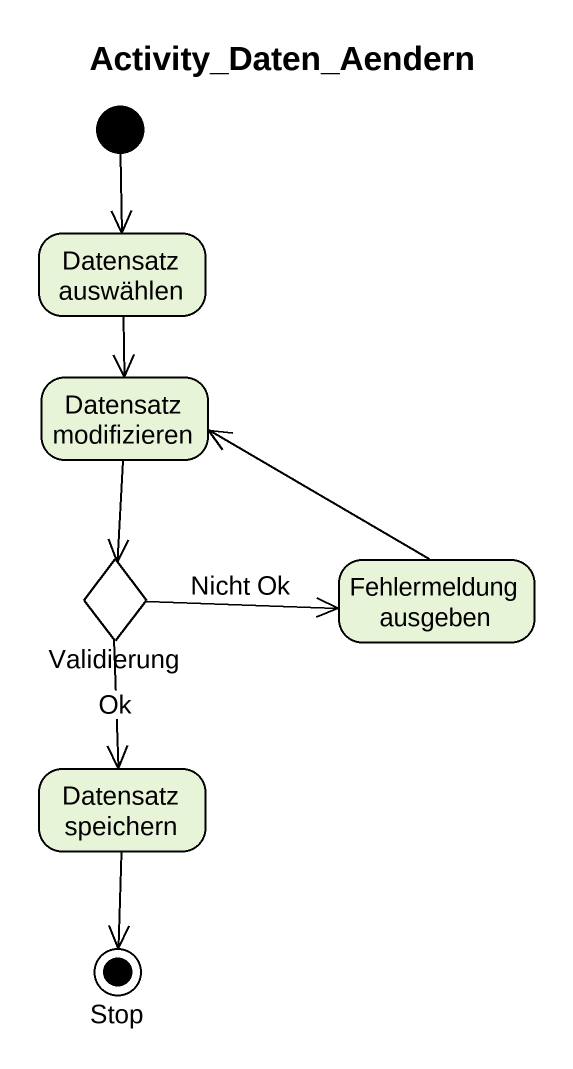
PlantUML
@startuml
title Activity_Daten_Aendern
hide empty description
state "Datensatz auswählen" as Datensatz_auswählen
state "Datensatz modifizieren" as Datensatz_modifizieren
state Validierung <<choice>>
state "Fehlermeldung ausgeben" as Fehlermeldung_ausgeben
state "Datensatz speichern" as Datensatz_speichern
state "Stop" as Stop_ <<end>>
[*] --> Datensatz_auswählen
Datensatz_auswählen --> Datensatz_modifizieren
Datensatz_modifizieren --> Validierung
Validierung -right-> Fehlermeldung_ausgeben : Nicht Ok
Validierung --> Datensatz_speichern : Ok
Fehlermeldung_ausgeben -left-> Datensatz_modifizieren
Datensatz_speichern --> Stop_
@enduml
